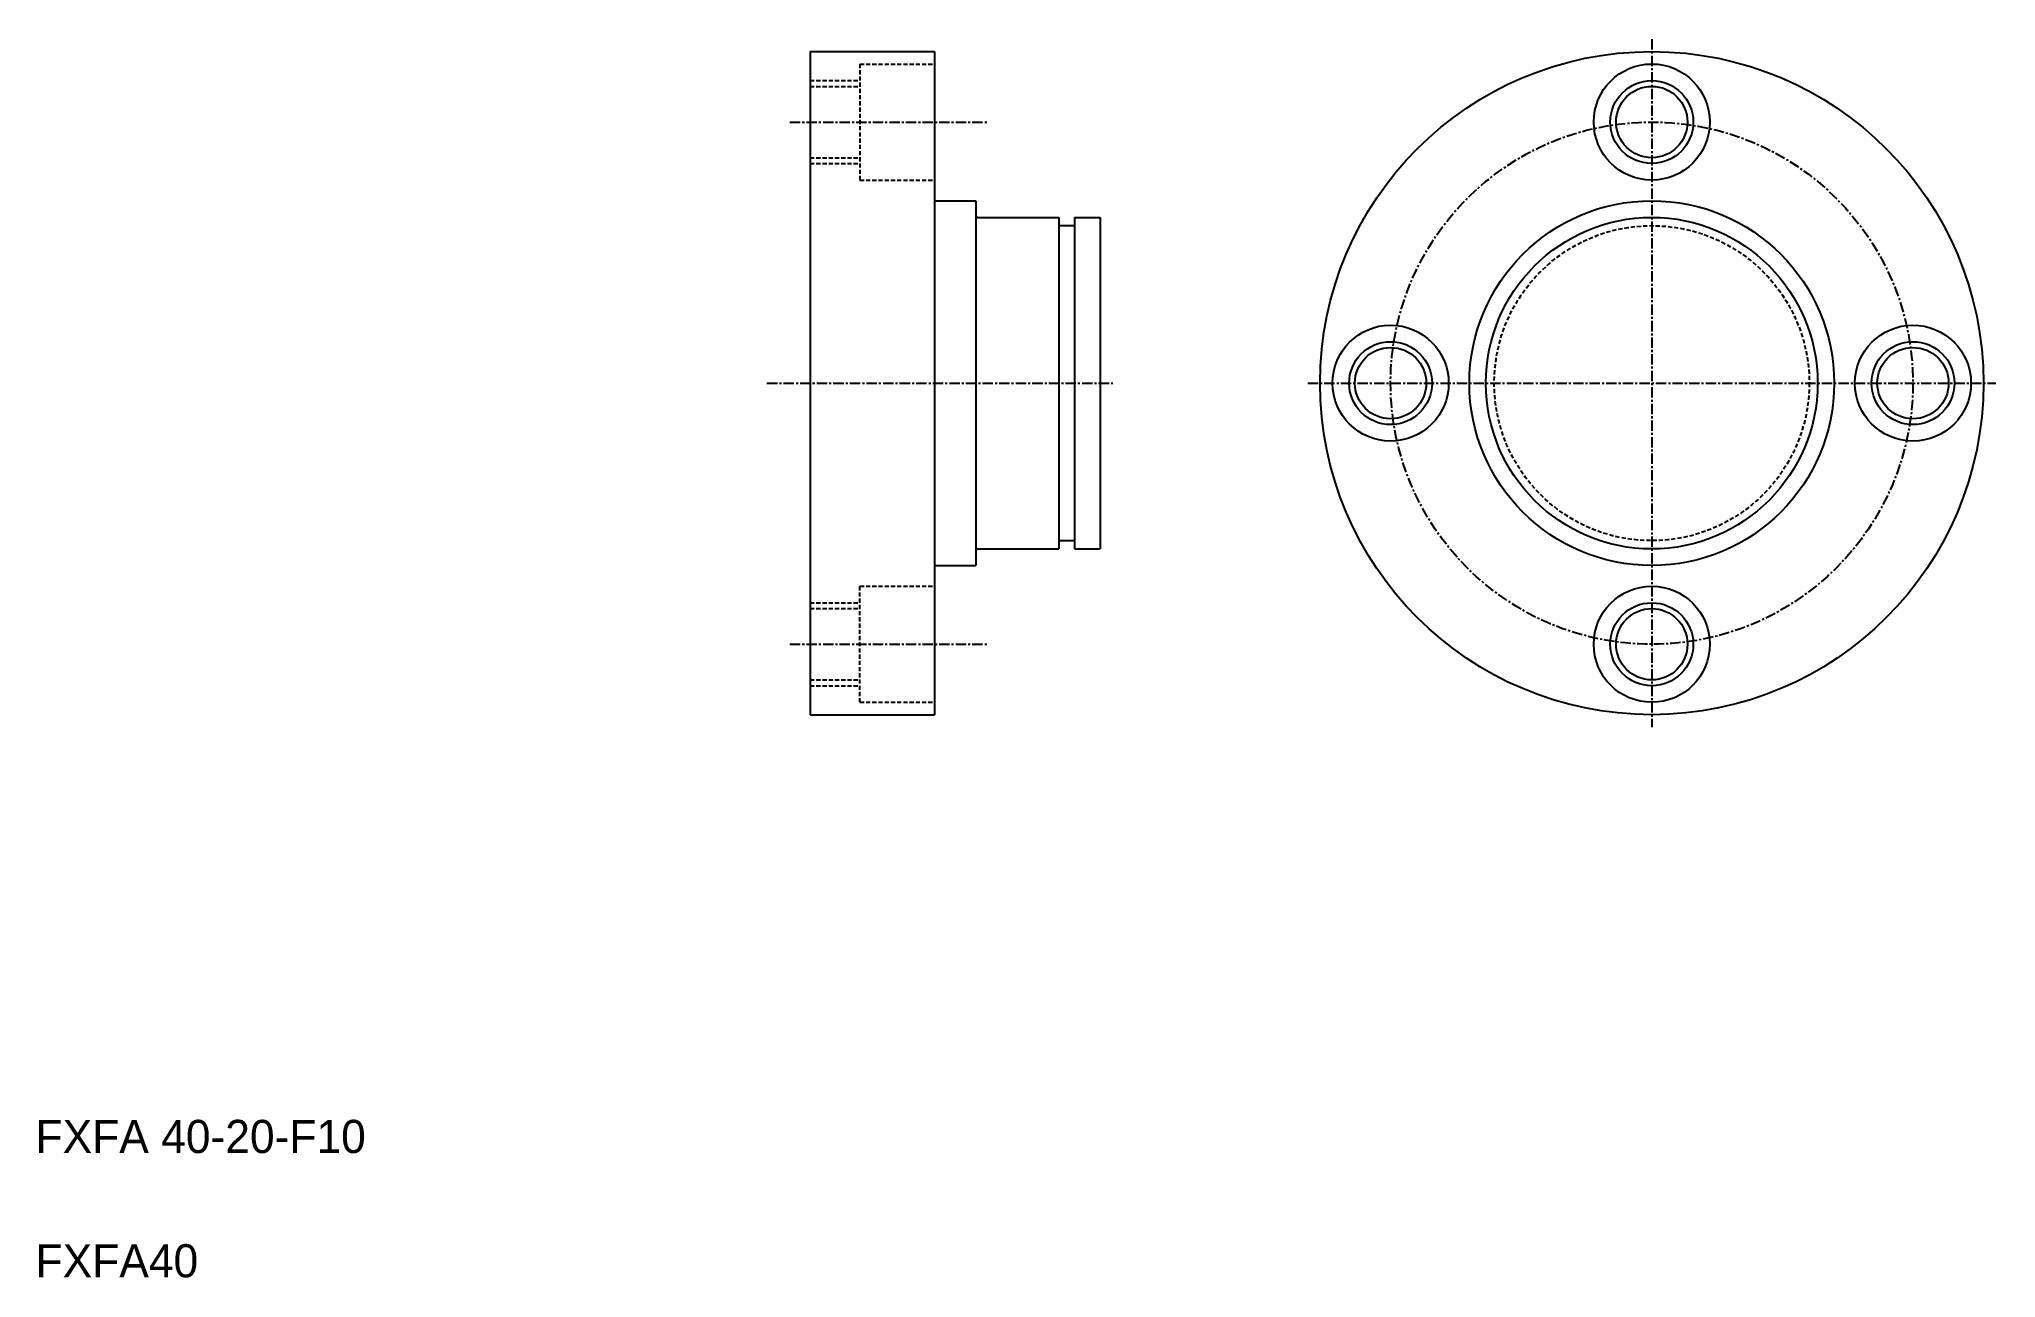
# Model space of a CAD drawing. Extents: x 41 to 277, y 141 to 291.
import ezdxf

# ---------------------------------------------------------------- set-up
doc = ezdxf.new("R2010")
doc.units = 0
doc.linetypes.add('CENTER', pattern=[2, 1.25, -0.25, 0.25, -0.25])
doc.linetypes.add('DASHED', pattern=[0.75, 0.5, -0.25])
doc.layers.get('0').update_dxf_attribs({"linetype": 'CONTINUOUS'})
doc.layers.add('CENTER', color=1, linetype='CENTER')

msp = doc.modelspace()

# ---------------------------------------------------------------- linework, layer by layer
at = {"color": 7, "linetype": 'CONTINUOUS'}
for p, q in [((133.68, 289.17), (133.68, 209.17)), ((133.68, 289.17), (148.68, 289.17)), ((148.68, 289.17), (148.68, 209.17)), ((148.68, 271.17), (153.68, 271.17)), ((148.68, 269.67), (148.68, 269.67)), ((153.68, 271.17), (153.68, 227.17)), ((153.88, 269.17), (163.68, 269.17)), ((163.68, 269.17), (163.68, 229.17)), ((165.58, 269.17), (168.68, 269.17)), ((165.58, 269.17), (165.58, 229.17)), ((168.68, 269.17), (168.68, 229.17)), ((163.68, 268.17), (165.58, 268.17)), ((148.68, 249.17), (148.68, 249.17)), ((153.88, 229.17), (163.68, 229.17)), ((163.68, 230.17), (165.58, 230.17)), ((165.58, 229.17), (168.68, 229.17)), ((148.68, 228.67), (148.68, 228.67)), ((148.68, 227.17), (153.68, 227.17)), ((133.68, 209.17), (148.68, 209.17))]:
    msp.add_line(p, q, dxfattribs=at)
at = {"color": 3, "linetype": 'DASHED'}
for p, q in [((133.68, 285.67), (139.68, 285.67)), ((139.68, 287.67), (148.68, 287.67)), ((139.68, 287.67), (139.68, 273.67)), ((133.68, 284.97), (139.68, 284.97)), ((133.68, 276.37), (139.68, 276.37)), ((133.68, 275.67), (139.68, 275.67)), ((139.68, 273.67), (148.68, 273.67)), ((139.68, 224.67), (148.68, 224.67)), ((139.68, 210.67), (139.68, 224.67)), ((133.68, 222.67), (139.68, 222.67)), ((133.68, 221.97), (139.68, 221.97)), ((133.68, 213.37), (139.68, 213.37)), ((133.68, 212.67), (139.68, 212.67)), ((139.68, 210.67), (148.68, 210.67))]:
    msp.add_line(p, q, dxfattribs=at)
at = {"color": 7, "linetype": 'CONTINUOUS'}
for centre, radius in [((235.19, 249.17), 40), ((235.19, 280.67), 7), ((235.19, 280.67), 4.3), ((235.19, 249.17), 22), ((235.19, 249.17), 20), ((203.69, 249.17), 7), ((266.69, 249.17), 7), ((203.69, 249.17), 4.3), ((266.69, 249.17), 4.3), ((235.19, 217.67), 7), ((235.19, 217.67), 4.3)]:
    msp.add_circle(centre, radius, dxfattribs=at)
at = {"color": 3, "linetype": 'CONTINUOUS'}
for centre in [(235.19, 280.67), (203.69, 249.17), (266.69, 249.17), (235.19, 217.67)]:
    msp.add_circle(centre, 5, dxfattribs=at)
at = {"color": 3, "linetype": 'DASHED'}
msp.add_circle((235.19, 249.17), 19, dxfattribs=at)
at = {"color": 7, "linetype": 'CONTINUOUS'}
for centre, start, end in [((153.88, 269.37), 180, 270), ((153.88, 228.97), 90, 180)]:
    msp.add_arc(centre, 0.2, start, end, dxfattribs=at)
at = {"layer": 'CENTER', "color": 1, "linetype": 'CENTER'}
for p, q in [((235.19, 290.67), (235.19, 207.67)), ((131.24, 280.67), (155.04, 280.67)), ((128.48, 249.17), (170.18, 249.17)), ((193.69, 249.17), (276.69, 249.17)), ((131.24, 217.67), (155.04, 217.67))]:
    msp.add_line(p, q, dxfattribs=at)
msp.add_circle((235.19, 249.17), 31.5, dxfattribs=at)

# ---------------------------------------------------------------- texts
at = {"color": 7, "linetype": 'CONTINUOUS'}
for s, p in [('FXFA 40-20-F10', (40.26, 156.29)), ('FXFA40', (40.26, 141.29))]:
    msp.add_text(s, height=4, dxfattribs=at).set_placement(p)

doc.saveas('drawing.dxf')
